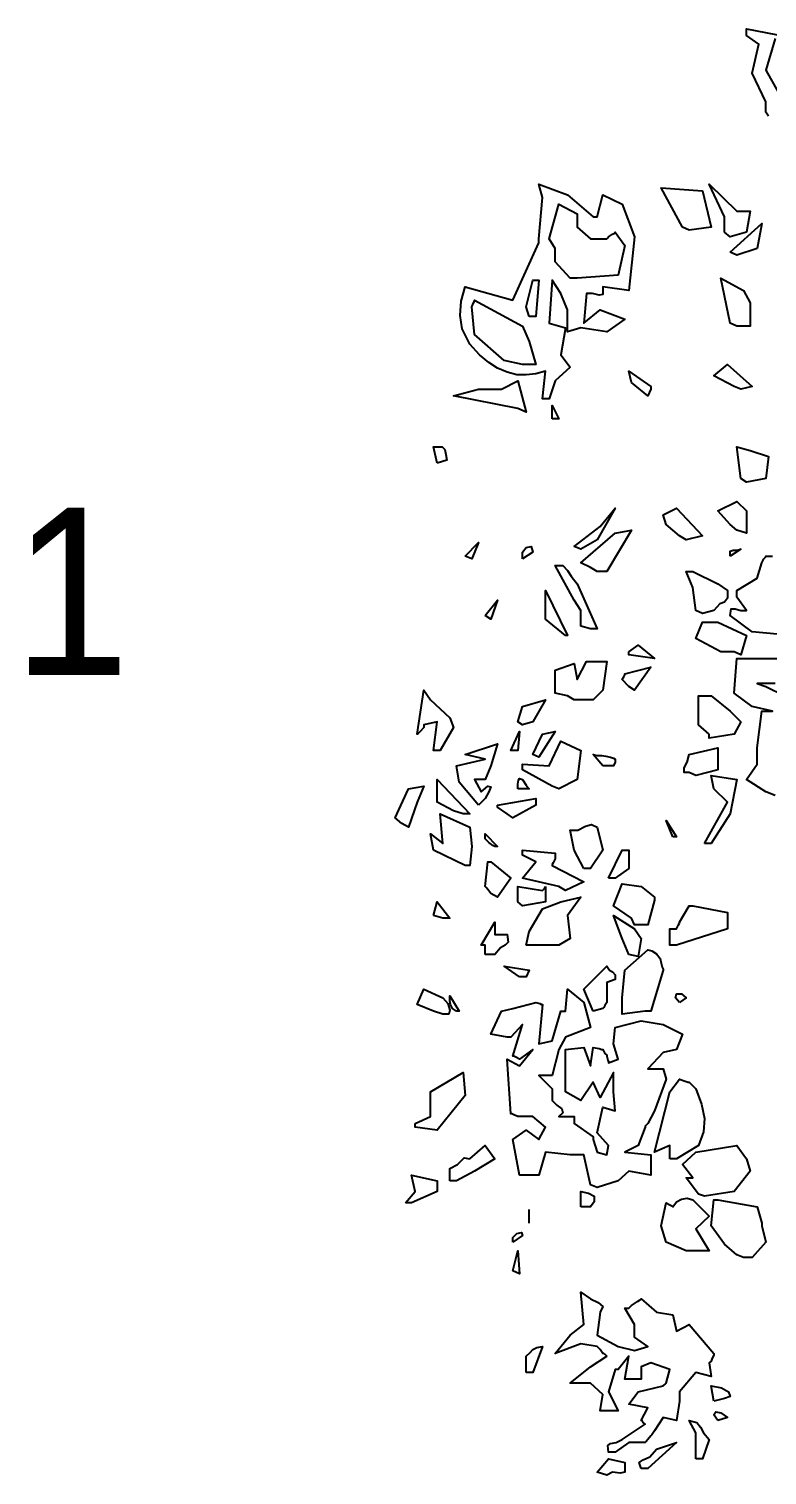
# Model space of a CAD drawing. Header units: millimetres. Extents: x 2810.5 to 2848.4, y 1624.4 to 1676.1.
# Drawn here: x 2818.531 to 2820.015, y 1660.535 to 1663.441 of the extents above; entities that cross this region are included whole.
import ezdxf

# ---------------------------------------------------------------- set-up
doc = ezdxf.new("R2010")
doc.units = ezdxf.units.MM
doc.layers.add('QUOTE_shares', color=252, linetype='Continuous', lineweight=18)
doc.layers.add('VERDE_ALBERI', color=104, linetype='Continuous')
doc.styles.get("Standard").update_dxf_attribs({"font": 'arial.ttf'})

msp = doc.modelspace()

# ---------------------------------------------------------------- linework, layer by layer
at = {"layer": 'VERDE_ALBERI', "linetype": 'ByBlock'}
for points in [[(2820.0182, 1663.2659), (2820.0125, 1663.2736), (2820.0125, 1663.2832), (2820.0125, 1663.2948), (2819.9855, 1663.3525), (2819.999, 1663.4103), (2819.974, 1663.4276), (2819.974, 1663.4354), (2819.974, 1663.4392), (2819.974, 1663.4411), (2819.974, 1663.4411), (2820.0952, 1663.418)], [(2820.0317, 1663.4219), (2820.0125, 1663.3583), (2820.0375, 1663.314)], [(2819.5561, 1663.0194), (2819.5637, 1663.1022), (2819.5561, 1663.1291), (2819.6138, 1663.108), (2819.6658, 1663.0636), (2819.6697, 1663.0636), (2819.6735, 1663.0636), (2819.6735, 1663.0636), (2819.6851, 1663.108), (2819.7236, 1663.0887), (2819.7487, 1663.0232), (2819.7371, 1662.9154), (2819.6851, 1662.9231), (2819.6851, 1662.9077), (2819.6773, 1662.9058), (2819.6639, 1662.9096), (2819.6523, 1662.9096), (2819.6466, 1662.8499), (2819.6793, 1662.8769), (2819.7294, 1662.8576), (2819.6928, 1662.8325), (2819.6408, 1662.8403), (2819.6138, 1662.8325), (2819.6138, 1662.8769), (2819.6003, 1662.9096), (2819.583, 1662.9365), (2819.5772, 1662.8499), (2819.61, 1662.8403), (2819.6003, 1662.7863), (2819.6196, 1662.7613), (2819.5888, 1662.7343), (2819.5772, 1662.6978), (2819.5637, 1662.6978), (2819.5696, 1662.7536), (2819.5502, 1662.7478), (2819.531, 1662.7459), (2819.5117, 1662.7459), (2819.4925, 1662.7517), (2819.4732, 1662.7594), (2819.4559, 1662.7709), (2819.4366, 1662.7863), (2819.4174, 1662.8075), (2819.402, 1662.8383), (2819.3981, 1662.8653), (2819.4, 1662.8942), (2819.4078, 1662.9231), (2819.5041, 1662.8961), (2819.5561, 1663.0116), (2819.5561, 1663.0155), (2819.5561, 1663.0194), (2819.5561, 1663.0194)], [(2819.8449, 1663.0425), (2819.8025, 1663.1215), (2819.8854, 1663.1157), (2819.9027, 1663.0425), (2819.8584, 1663.0367), (2819.8449, 1663.0425)], [(2819.9296, 1663.0329), (2819.9296, 1663.0636), (2819.8989, 1663.1291), (2819.9547, 1663.0752), (2819.9816, 1663.0752), (2819.974, 1663.0329), (2819.9412, 1663.0232), (2819.9296, 1663.0329)], [(2819.6967, 1663.0232), (2819.7043, 1663.029), (2819.7082, 1663.0309), (2819.7101, 1663.0329), (2819.7101, 1663.0329), (2819.7294, 1663.0059), (2819.7159, 1662.9462), (2819.6331, 1662.9404), (2819.6196, 1662.9404), (2819.5888, 1662.9731), (2819.5888, 1663.0001), (2819.5772, 1663.0194), (2819.5965, 1663.0887), (2819.6331, 1663.0695), (2819.6331, 1663.0425), (2819.6601, 1663.0194), (2819.6928, 1663.0194), (2819.6947, 1663.0213), (2819.6967, 1663.0232), (2819.6967, 1663.0232)], [(2819.9412, 1662.9924), (2820.0047, 1663.0502), (2819.9951, 1663.0001), (2819.9547, 1662.9866), (2819.9412, 1662.9924)], [(2819.9412, 1662.8499), (2819.922, 1662.9404), (2819.9681, 1662.9154), (2819.9816, 1662.8904), (2819.9816, 1662.8441), (2819.9547, 1662.8441), (2819.9412, 1662.8499), (2819.9412, 1662.8499)], [(2819.5368, 1662.8634), (2819.531, 1662.8826), (2819.5445, 1662.9365), (2819.5502, 1662.9365), (2819.5541, 1662.9365), (2819.5561, 1662.9365), (2819.5561, 1662.9365), (2819.5502, 1662.8634), (2819.5368, 1662.8634)], [(2819.5233, 1662.7671), (2819.4867, 1662.7748), (2819.427, 1662.8268), (2819.4212, 1662.8826), (2819.4251, 1662.8904), (2819.427, 1662.8942), (2819.427, 1662.8961), (2819.427, 1662.8961), (2819.5233, 1662.8441), (2819.5368, 1662.8133), (2819.5502, 1662.7671), (2819.5368, 1662.7671), (2819.5233, 1662.7671)], [(2819.9412, 1662.8499), (2819.9412, 1662.8499), (2819.9412, 1662.8499), (2819.9412, 1662.8499), (2819.9412, 1662.8499), (2819.9412, 1662.8499)], [(2819.9412, 1662.8499), (2819.9412, 1662.8499), (2819.9412, 1662.8499)], [(2819.9489, 1662.7228), (2819.9085, 1662.7439), (2819.9354, 1662.7671), (2819.9855, 1662.7228), (2819.9624, 1662.717), (2819.9489, 1662.7228)], [(2819.5137, 1662.6785), (2819.3846, 1662.7036), (2819.4347, 1662.717), (2819.481, 1662.717), (2819.5137, 1662.7343), (2819.531, 1662.6708), (2819.5137, 1662.6785)], [(2819.7814, 1662.717), (2819.7756, 1662.7036), (2819.7428, 1662.7305), (2819.7371, 1662.7536), (2819.7814, 1662.7228), (2819.7814, 1662.7189), (2819.7814, 1662.717), (2819.7814, 1662.717)], [(2819.583, 1662.6573), (2819.583, 1662.6843), (2819.5965, 1662.6573), (2819.583, 1662.6573)], [(2819.3519, 1662.5687), (2819.3442, 1662.6015), (2819.3615, 1662.6015), (2819.3673, 1662.5957), (2819.3692, 1662.5861), (2819.3711, 1662.5745), (2819.3519, 1662.5687)], [(2819.9624, 1662.5379), (2819.9547, 1662.6015), (2819.9816, 1662.5937), (2820.0182, 1662.5822), (2820.0125, 1662.5379), (2819.974, 1662.5302), (2819.9624, 1662.5379)], [(2819.6273, 1662.4011), (2819.6793, 1662.4416), (2819.7101, 1662.4782), (2819.6735, 1662.4146), (2819.6408, 1662.3954), (2819.6273, 1662.4011), (2819.6273, 1662.4011)], [(2819.8391, 1662.4224), (2819.8122, 1662.4455), (2819.8064, 1662.4647), (2819.8334, 1662.4782), (2819.8854, 1662.4224), (2819.8526, 1662.4146), (2819.8391, 1662.4224)], [(2819.9547, 1662.4339), (2819.9412, 1662.4455), (2819.9161, 1662.4725), (2819.9547, 1662.4917), (2819.974, 1662.4725), (2819.974, 1662.4281), (2819.9547, 1662.4339)], [(2819.6601, 1662.3588), (2819.6408, 1662.3684), (2819.6658, 1662.3896), (2819.7101, 1662.4281), (2819.7428, 1662.4339), (2819.6928, 1662.3511), (2819.6735, 1662.3511), (2819.6601, 1662.3588)], [(2819.4078, 1662.3819), (2819.4347, 1662.4089), (2819.4212, 1662.3761), (2819.4078, 1662.3819)], [(2819.5233, 1662.3761), (2819.5233, 1662.3896), (2819.531, 1662.3993), (2819.5406, 1662.4011), (2819.5445, 1662.3896), (2819.5233, 1662.3761)], [(2819.9412, 1662.3819), (2819.9412, 1662.3915), (2819.947, 1662.3935), (2819.9547, 1662.3935), (2819.9624, 1662.3954), (2819.9412, 1662.3819)], [(2819.6408, 1662.2413), (2819.6408, 1662.2722), (2819.6273, 1662.2933), (2819.5888, 1662.3626), (2819.6042, 1662.3626), (2819.6138, 1662.353), (2819.6216, 1662.3415), (2819.6331, 1662.326), (2819.6735, 1662.2355), (2819.6658, 1662.2355), (2819.662, 1662.2355), (2819.6601, 1662.2355), (2819.6601, 1662.2355), (2819.6408, 1662.2413)], [(2820.0645, 1662.2221), (2819.9855, 1662.2298), (2819.9412, 1662.2625), (2819.9431, 1662.276), (2819.9509, 1662.276), (2819.9624, 1662.2722), (2819.974, 1662.2722), (2819.9547, 1662.2991), (2819.9547, 1662.3068), (2819.9547, 1662.3107), (2819.9547, 1662.3126), (2819.9547, 1662.3126), (2819.9951, 1662.3376), (2820.0047, 1662.3684), (2820.0086, 1662.3761), (2820.0125, 1662.38), (2820.0125, 1662.3819), (2820.0125, 1662.3819), (2820.026, 1662.3819)], [(2819.8719, 1662.2722), (2819.8661, 1662.3184), (2819.8526, 1662.3511), (2819.8603, 1662.3511), (2819.8642, 1662.3511), (2819.8661, 1662.3511), (2819.8661, 1662.3511), (2819.9161, 1662.326), (2819.9354, 1662.3126), (2819.9354, 1662.2972), (2819.9296, 1662.2895), (2819.92, 1662.2856), (2819.9085, 1662.2722), (2819.8854, 1662.2664), (2819.8719, 1662.2722), (2819.8719, 1662.2722)], [(2819.5696, 1662.2625), (2819.5696, 1662.3126), (2819.6138, 1662.2221), (2819.61, 1662.2221), (2819.5696, 1662.2548), (2819.5696, 1662.2587), (2819.5696, 1662.2625)], [(2819.4482, 1662.2625), (2819.4732, 1662.2933), (2819.4597, 1662.2548), (2819.4482, 1662.2625)], [(2819.8719, 1662.2722), (2819.8719, 1662.2722), (2819.8719, 1662.2722), (2819.8719, 1662.2722), (2819.8719, 1662.2722), (2819.8719, 1662.2722)], [(2819.8719, 1662.2722), (2819.8719, 1662.2722), (2819.8719, 1662.2722)], [(2819.9489, 1662.1893), (2819.922, 1662.1893), (2819.8719, 1662.2163), (2819.8854, 1662.249), (2819.9161, 1662.249), (2819.974, 1662.2221), (2819.9624, 1662.1836), (2819.9489, 1662.1893)], [(2819.7371, 1662.1893), (2819.7563, 1662.2028), (2819.7891, 1662.1758), (2819.7371, 1662.1836), (2819.7371, 1662.1893)], [(2819.6138, 1662.1007), (2819.5888, 1662.1066), (2819.5888, 1662.1528), (2819.6273, 1662.1662), (2819.6331, 1662.1335), (2819.6523, 1662.1701), (2819.6928, 1662.1701), (2819.6851, 1662.1123), (2819.6658, 1662.0931), (2819.6273, 1662.0931), (2819.6138, 1662.1007)], [(2819.7371, 1662.12), (2819.7236, 1662.1335), (2819.7274, 1662.1393), (2819.7294, 1662.1431), (2819.7294, 1662.1451), (2819.7294, 1662.1451), (2819.7814, 1662.1585), (2819.7487, 1662.1123), (2819.7371, 1662.12)], [(2819.9951, 1661.9775), (2819.9951, 1661.9967), (2820.0047, 1662.0699), (2820.026, 1662.0699), (2819.9855, 1662.0796), (2819.9489, 1662.1066), (2819.9547, 1662.1758), (2820.0375, 1662.1758)], [(2820.0317, 1662.1258), (2819.9951, 1662.1258), (2820.0125, 1662.12), (2820.051, 1662.1007)], [(2819.3249, 1662.0372), (2819.3173, 1662.0295), (2819.3134, 1662.0256), (2819.3115, 1662.0237), (2819.3115, 1662.0237), (2819.3249, 1662.1123), (2819.3384, 1662.0931), (2819.377, 1662.0565), (2819.3846, 1662.0372), (2819.3577, 1661.991), (2819.3442, 1661.991), (2819.3519, 1662.0487), (2819.3249, 1662.043), (2819.3249, 1662.0391), (2819.3249, 1662.0372), (2819.3249, 1662.0372)], [(2819.8989, 1662.0237), (2819.8776, 1662.043), (2819.8776, 1662.1007), (2819.9027, 1662.1007), (2819.9412, 1662.0699), (2819.9624, 1662.0487), (2819.9489, 1662.0237), (2819.8989, 1662.016), (2819.8989, 1662.0237)], [(2819.5137, 1662.0487), (2819.5233, 1662.0796), (2819.5696, 1662.0931), (2819.5445, 1662.0487), (2819.5233, 1662.043), (2819.5137, 1662.0487), (2819.5137, 1662.0487)], [(2819.5002, 1661.991), (2819.5175, 1662.0295), (2819.5137, 1661.991), (2819.5002, 1661.991), (2819.5002, 1661.991)], [(2819.583, 1661.9197), (2819.5233, 1661.9525), (2819.5233, 1661.9582), (2819.5233, 1661.9621), (2819.5233, 1661.964), (2819.5233, 1661.964), (2819.5772, 1661.9602), (2819.6003, 1662.0102), (2819.6408, 1661.991), (2819.6331, 1661.9332), (2819.5965, 1661.914), (2819.583, 1661.9197)], [(2819.5445, 1661.9832), (2819.5637, 1662.0237), (2819.5888, 1662.0295), (2819.5561, 1661.9775), (2819.5445, 1661.9832), (2819.5445, 1661.9832)], [(2819.4347, 1661.8812), (2819.3962, 1661.9275), (2819.3904, 1661.9602), (2819.4482, 1661.9736), (2819.4078, 1661.9832), (2819.4732, 1662.0045), (2819.4597, 1661.9602), (2819.4482, 1661.9332), (2819.427, 1661.9332), (2819.4405, 1661.9081), (2819.454, 1661.9197), (2819.4597, 1661.9178), (2819.4559, 1661.9081), (2819.4482, 1661.8947), (2819.4347, 1661.8812)], [(2819.6851, 1661.9602), (2819.6658, 1661.9832), (2819.6735, 1661.9813), (2819.6832, 1661.9813), (2819.6908, 1661.9795), (2819.7005, 1661.9775), (2819.7063, 1661.9756), (2819.7101, 1661.9736), (2819.7101, 1661.9679), (2819.7063, 1661.9602), (2819.6851, 1661.9602)], [(2819.8584, 1661.9467), (2819.8488, 1661.9467), (2819.8488, 1661.9563), (2819.8545, 1661.9679), (2819.8584, 1661.9832), (2819.9161, 1661.9967), (2819.9161, 1661.9525), (2819.8719, 1661.9409), (2819.8584, 1661.9467)], [(2820.0317, 1661.9005), (2820.0125, 1661.9081), (2819.974, 1661.9332), (2819.9951, 1661.964), (2819.9951, 1661.9717), (2819.9951, 1661.9756), (2819.9951, 1661.9775)], [(2819.9951, 1661.9775), (2819.9951, 1661.9775), (2819.9951, 1661.9775), (2819.9951, 1661.9775)], [(2819.3846, 1661.8696), (2819.3519, 1661.887), (2819.3519, 1661.9332), (2819.4174, 1661.8639), (2819.4096, 1661.8639), (2819.4059, 1661.8639), (2819.4039, 1661.8639), (2819.4039, 1661.8639), (2819.3846, 1661.8696), (2819.3846, 1661.8696)], [(2819.5137, 1661.914), (2819.5137, 1661.9236), (2819.5156, 1661.9313), (2819.5175, 1661.9351), (2819.5233, 1661.9332), (2819.531, 1661.9216), (2819.5349, 1661.9159), (2819.5368, 1661.914), (2819.5368, 1661.914), (2819.5137, 1661.914)], [(2819.8892, 1661.8042), (2819.9354, 1661.887), (2819.9085, 1661.914), (2819.9027, 1661.9409), (2819.9547, 1661.9332), (2819.9412, 1661.8639), (2819.9027, 1661.8042), (2819.8892, 1661.8042)], [(2819.2807, 1661.8446), (2819.2672, 1661.8561), (2819.2941, 1661.914), (2819.3249, 1661.9197), (2819.3115, 1661.887), (2819.2941, 1661.8369), (2819.2807, 1661.8446)], [(2819.4732, 1661.8812), (2819.5502, 1661.8947), (2819.5502, 1661.887), (2819.5502, 1661.8831), (2819.5502, 1661.8812), (2819.5502, 1661.8812), (2819.5041, 1661.8561), (2819.4925, 1661.8639), (2819.4732, 1661.8774), (2819.4732, 1661.8793), (2819.4732, 1661.8812), (2819.4732, 1661.8812)], [(2819.4078, 1661.7599), (2819.3442, 1661.7907), (2819.3384, 1661.8234), (2819.3635, 1661.8042), (2819.3577, 1661.8639), (2819.4174, 1661.8369), (2819.4212, 1661.7984), (2819.4174, 1661.7599), (2819.4078, 1661.7599)], [(2819.3846, 1661.8696), (2819.3846, 1661.8696), (2819.3846, 1661.8696), (2819.3846, 1661.8696), (2819.3846, 1661.8696), (2819.3846, 1661.8696)], [(2819.3846, 1661.8696), (2819.3846, 1661.8696), (2819.3846, 1661.8696)], [(2819.6466, 1661.7541), (2819.6273, 1661.7907), (2819.6196, 1661.8311), (2819.635, 1661.8311), (2819.6504, 1661.8389), (2819.662, 1661.8427), (2819.6735, 1661.8369), (2819.6851, 1661.7907), (2819.6601, 1661.7541), (2819.6466, 1661.7541)], [(2819.8257, 1661.8176), (2819.8122, 1661.8504), (2819.8334, 1661.8176), (2819.8257, 1661.8176)], [(2819.4675, 1661.7984), (2819.4636, 1661.8003), (2819.4559, 1661.8061), (2819.4482, 1661.8138), (2819.4482, 1661.8234), (2819.4732, 1661.7984), (2819.4675, 1661.7984)], [(2819.5965, 1661.7176), (2819.5233, 1661.7349), (2819.5502, 1661.7676), (2819.5233, 1661.781), (2819.5233, 1661.7869), (2819.5233, 1661.7888), (2819.5233, 1661.7907), (2819.5233, 1661.7907), (2819.5888, 1661.7849), (2819.5888, 1661.7791), (2819.5888, 1661.7753), (2819.5888, 1661.7734), (2819.5888, 1661.7734), (2819.5849, 1661.7656), (2819.583, 1661.7618), (2819.583, 1661.7599), (2819.583, 1661.7599), (2819.6466, 1661.7271), (2819.61, 1661.7099), (2819.5965, 1661.7176)], [(2819.6967, 1661.7349), (2819.7236, 1661.7907), (2819.7313, 1661.7907), (2819.7352, 1661.7907), (2819.7371, 1661.7907), (2819.7371, 1661.7907), (2819.7371, 1661.7541), (2819.7101, 1661.7349), (2819.6967, 1661.7349)], [(2819.4597, 1661.7041), (2819.454, 1661.7118), (2819.4501, 1661.7156), (2819.4482, 1661.7176), (2819.4482, 1661.7176), (2819.454, 1661.7676), (2819.4578, 1661.7676), (2819.4597, 1661.7676), (2819.4597, 1661.7676), (2819.5002, 1661.7349), (2819.4732, 1661.6964), (2819.4597, 1661.7041), (2819.4597, 1661.7041)], [(2819.5696, 1661.7176), (2819.5696, 1661.6868), (2819.5233, 1661.6791), (2819.5137, 1661.6868), (2819.5137, 1661.7176), (2819.5637, 1661.7099), (2819.5676, 1661.7137), (2819.5696, 1661.7176), (2819.5696, 1661.7176)], [(2819.7891, 1661.6906), (2819.7756, 1661.6405), (2819.7718, 1661.6405), (2819.7698, 1661.6405), (2819.7487, 1661.6405), (2819.7428, 1661.654), (2819.7063, 1661.6791), (2819.7236, 1661.7234), (2819.7621, 1661.7176), (2819.7891, 1661.6964), (2819.7891, 1661.6926), (2819.7891, 1661.6906), (2819.7891, 1661.6906)], [(2819.4597, 1661.7041), (2819.4597, 1661.7041), (2819.4597, 1661.7041), (2819.4597, 1661.7041), (2819.4597, 1661.7041), (2819.4597, 1661.7041)], [(2819.531, 1661.6001), (2819.5368, 1661.6271), (2819.5637, 1661.6733), (2819.6003, 1661.6868), (2819.6408, 1661.6964), (2819.6138, 1661.6598), (2819.6196, 1661.6136), (2819.5965, 1661.6001), (2819.5445, 1661.6001), (2819.531, 1661.6001)], [(2819.3442, 1661.6598), (2819.3519, 1661.6868), (2819.377, 1661.654), (2819.3692, 1661.654), (2819.3654, 1661.654), (2819.3635, 1661.654), (2819.3635, 1661.654), (2819.3442, 1661.6598)], [(2819.7371, 1661.5809), (2819.7236, 1661.6136), (2819.7063, 1661.6598), (2819.7487, 1661.6329), (2819.7621, 1661.6136), (2819.7563, 1661.577), (2819.7371, 1661.5809)], [(2819.8661, 1661.6791), (2819.9354, 1661.6656), (2819.9354, 1661.6329), (2819.8334, 1661.6001), (2819.8199, 1661.6001), (2819.8199, 1661.6329), (2819.8276, 1661.6329), (2819.8314, 1661.6329), (2819.8334, 1661.6329), (2819.8334, 1661.6329), (2819.8372, 1661.6405), (2819.8391, 1661.6444), (2819.8391, 1661.6464), (2819.8391, 1661.6464), (2819.8584, 1661.6791), (2819.8623, 1661.6791), (2819.8661, 1661.6791), (2819.8661, 1661.6791)], [(2819.4482, 1661.5809), (2819.4482, 1661.6001), (2819.4444, 1661.6001), (2819.4424, 1661.6001), (2819.4405, 1661.6001), (2819.4405, 1661.6001), (2819.4675, 1661.6464), (2819.4675, 1661.6213), (2819.4925, 1661.6213), (2819.4945, 1661.6059), (2819.4886, 1661.6001), (2819.479, 1661.5944), (2819.4675, 1661.5809), (2819.4482, 1661.5809)], [(2819.7698, 1661.6405), (2819.7698, 1661.6405), (2819.7698, 1661.6405), (2819.7698, 1661.6405), (2819.7698, 1661.6405)], [(2819.7236, 1661.4673), (2819.7236, 1661.4942), (2819.7294, 1661.55), (2819.7756, 1661.5905), (2819.7833, 1661.5885), (2819.7929, 1661.5828), (2819.8006, 1661.5731), (2819.8025, 1661.5635), (2819.8045, 1661.5558), (2819.8064, 1661.552), (2819.8064, 1661.55), (2819.8064, 1661.55), (2819.7814, 1661.4673), (2819.7756, 1661.4673), (2819.7718, 1661.4673), (2819.7698, 1661.4673), (2819.7698, 1661.4673), (2819.7236, 1661.4614), (2819.7236, 1661.4673)], [(2819.5175, 1661.5365), (2819.4867, 1661.5578), (2819.5368, 1661.55), (2819.531, 1661.5365), (2819.5175, 1661.5365)], [(2819.6658, 1661.4673), (2819.6466, 1661.5115), (2819.6928, 1661.5578), (2819.6986, 1661.55), (2819.7043, 1661.5462), (2819.7101, 1661.5404), (2819.7101, 1661.5308), (2819.6928, 1661.525), (2819.6928, 1661.4845), (2819.6889, 1661.4788), (2819.687, 1661.4749), (2819.6851, 1661.473), (2819.6851, 1661.473), (2819.6658, 1661.4673)], [(2819.3442, 1661.4673), (2819.3115, 1661.4807), (2819.3249, 1661.5115), (2819.3635, 1661.4942), (2819.3731, 1661.4826), (2819.377, 1661.4692), (2819.375, 1661.4614), (2819.3635, 1661.4614), (2819.3442, 1661.4673)], [(2819.3904, 1661.4673), (2819.3827, 1661.473), (2819.3789, 1661.4807), (2819.377, 1661.4884), (2819.377, 1661.498), (2819.3962, 1661.4673), (2819.3904, 1661.4673)], [(2819.6601, 1661.1186), (2819.6466, 1661.1784), (2819.6196, 1661.1784), (2819.5696, 1661.1841), (2819.5561, 1661.1379), (2819.5175, 1661.1379), (2819.5041, 1661.2092), (2819.531, 1661.2285), (2819.5561, 1661.2092), (2819.5696, 1661.2342), (2819.5445, 1661.2554), (2819.5137, 1661.2554), (2819.506, 1661.2592), (2819.5021, 1661.2612), (2819.5002, 1661.2612), (2819.5002, 1661.2612), (2819.4925, 1661.3709), (2819.5175, 1661.3574), (2819.5445, 1661.3902), (2819.5175, 1661.3709), (2819.5098, 1661.3748), (2819.506, 1661.3767), (2819.5041, 1661.3767), (2819.5041, 1661.3767), (2819.5233, 1661.4403), (2819.5002, 1661.4152), (2819.4963, 1661.4152), (2819.4945, 1661.4152), (2819.4925, 1661.4152), (2819.4925, 1661.4152), (2819.4597, 1661.421), (2819.481, 1661.4673), (2819.5041, 1661.473), (2819.5502, 1661.4845), (2819.558, 1661.4826), (2819.5618, 1661.4807), (2819.5637, 1661.4807), (2819.5637, 1661.4807), (2819.5561, 1661.4018), (2819.583, 1661.4075), (2819.6003, 1661.4673), (2819.6061, 1661.4673), (2819.6081, 1661.4673), (2819.61, 1661.4673), (2819.61, 1661.4673), (2819.6138, 1661.5115), (2819.6466, 1661.4845), (2819.6601, 1661.4345), (2819.61, 1661.4152), (2819.5965, 1661.3902), (2819.583, 1661.3382), (2819.5561, 1661.3382), (2819.583, 1661.3112), (2819.583, 1661.2881), (2819.5926, 1661.2785), (2819.6022, 1661.2708), (2819.6042, 1661.2631), (2819.5965, 1661.2554), (2819.6273, 1661.2554), (2819.6273, 1661.2477), (2819.6273, 1661.2438), (2819.6273, 1661.2419), (2819.6273, 1661.2419), (2819.6658, 1661.215), (2819.6658, 1661.2111), (2819.6658, 1661.2092), (2819.6658, 1661.2092), (2819.6735, 1661.1841), (2819.6928, 1661.1784), (2819.6967, 1661.1976), (2819.6735, 1661.2226), (2819.6851, 1661.2747), (2819.7101, 1661.267), (2819.7063, 1661.3055), (2819.7063, 1661.344), (2819.6793, 1661.2939), (2819.6658, 1661.3247), (2819.6408, 1661.2881), (2819.61, 1661.3055), (2819.61, 1661.3902), (2819.6466, 1661.3941), (2819.6601, 1661.3574), (2819.6658, 1661.3941), (2819.6773, 1661.3922), (2819.6832, 1661.3902), (2819.6851, 1661.3902), (2819.6851, 1661.3902), (2819.6889, 1661.3825), (2819.6928, 1661.3787), (2819.6928, 1661.3767), (2819.6928, 1661.3767), (2819.6947, 1661.369), (2819.6967, 1661.3652), (2819.6967, 1661.3632), (2819.6967, 1661.3632), (2819.7159, 1661.3709), (2819.7063, 1661.4018), (2819.7101, 1661.4345), (2819.7621, 1661.4479), (2819.8064, 1661.4403), (2819.8449, 1661.421), (2819.8334, 1661.3902), (2819.8064, 1661.3844), (2819.7756, 1661.3517), (2819.8064, 1661.3517), (2819.8122, 1661.3305), (2819.7891, 1661.267), (2819.7756, 1661.2419), (2819.7718, 1661.2381), (2819.7698, 1661.2361), (2819.7698, 1661.2342), (2819.7698, 1661.2342), (2819.7563, 1661.1976), (2819.7294, 1661.1841), (2819.7814, 1661.1784), (2819.7814, 1661.1379), (2819.7371, 1661.1456), (2819.7159, 1661.1264), (2819.6735, 1661.1129), (2819.6601, 1661.1186), (2819.6601, 1661.1186)], [(2819.8391, 1661.4845), (2819.8314, 1661.4942), (2819.8334, 1661.5019), (2819.843, 1661.5019), (2819.8526, 1661.4942), (2819.8391, 1661.4845)], [(2819.3076, 1661.2419), (2819.3384, 1661.2554), (2819.3384, 1661.3055), (2819.4039, 1661.344), (2819.4078, 1661.2977), (2819.3519, 1661.2285), (2819.3076, 1661.2342), (2819.3076, 1661.2419)], [(2819.8199, 1661.1706), (2819.8199, 1661.1976), (2819.7891, 1661.1841), (2819.8199, 1661.3055), (2819.8391, 1661.3305), (2819.8507, 1661.3267), (2819.8565, 1661.3247), (2819.8584, 1661.3247), (2819.8584, 1661.3247), (2819.8661, 1661.317), (2819.8699, 1661.3132), (2819.8719, 1661.3112), (2819.8719, 1661.3112), (2819.8834, 1661.2804), (2819.8892, 1661.2516), (2819.8873, 1661.2246), (2819.8776, 1661.1976), (2819.8334, 1661.1706), (2819.8199, 1661.1706)], [(2819.377, 1661.1264), (2819.377, 1661.1514), (2819.3924, 1661.1591), (2819.4, 1661.1668), (2819.4059, 1661.1726), (2819.4174, 1661.1706), (2819.4482, 1661.1976), (2819.4675, 1661.1706), (2819.427, 1661.1456), (2819.3904, 1661.1264), (2819.377, 1661.1264)], [(2819.8776, 1661.0994), (2819.8526, 1661.1321), (2819.8603, 1661.1321), (2819.8642, 1661.1321), (2819.8661, 1661.1321), (2819.8661, 1661.1321), (2819.8449, 1661.1591), (2819.8719, 1661.1841), (2819.9547, 1661.1976), (2819.974, 1661.1706), (2819.9816, 1661.1456), (2819.9489, 1661.1051), (2819.8892, 1661.0955), (2819.8776, 1661.0994)], [(2819.2884, 1661.0821), (2819.3076, 1661.1051), (2819.2999, 1661.1379), (2819.3519, 1661.1264), (2819.3519, 1661.1148), (2819.3519, 1661.1071), (2819.3519, 1661.1051), (2819.3519, 1661.1051), (2819.2999, 1661.0821), (2819.2884, 1661.0821)], [(2819.6601, 1661.1186), (2819.6601, 1661.1186), (2819.6601, 1661.1186), (2819.6601, 1661.1186), (2819.6601, 1661.1186), (2819.6601, 1661.1186)], [(2819.6408, 1661.0744), (2819.6408, 1661.1051), (2819.6562, 1661.1014), (2819.6677, 1661.0955), (2819.6677, 1661.084), (2819.6601, 1661.0744), (2819.6408, 1661.0744)], [(2819.8526, 1660.9858), (2819.8122, 1661.0031), (2819.8025, 1661.0359), (2819.8122, 1661.0821), (2819.8199, 1661.0782), (2819.8238, 1661.0763), (2819.8257, 1661.0744), (2819.8257, 1661.0744), (2819.8334, 1661.084), (2819.843, 1661.0898), (2819.8545, 1661.0917), (2819.8661, 1661.0879), (2819.8989, 1661.0551), (2819.8719, 1661.03), (2819.8989, 1660.9858), (2819.8661, 1660.9858), (2819.8526, 1660.9858)], [(2819.9161, 1661.0879), (2819.9951, 1661.0744), (2820.0047, 1661.0416), (2820.0047, 1661.0378), (2820.0047, 1661.0359), (2820.0047, 1661.0359), (2820.0125, 1661.0031), (2819.9855, 1660.9723), (2819.9681, 1660.9723), (2819.9547, 1660.978), (2819.9296, 1660.9993), (2819.9027, 1661.0359), (2819.9085, 1661.0879), (2819.9123, 1661.0879), (2819.9161, 1661.0879), (2819.9161, 1661.0879)], [(2819.5368, 1661.0416), (2819.5368, 1661.0686)], [(2819.5041, 1661.0031), (2819.5041, 1661.0128), (2819.5117, 1661.0204), (2819.5214, 1661.0224), (2819.5233, 1661.0166), (2819.5041, 1661.0031)], [(2819.5041, 1660.9453), (2819.5137, 1660.9858), (2819.5175, 1660.9395), (2819.5041, 1660.9453), (2819.5041, 1660.9453)], [(2819.8122, 1660.72), (2819.8199, 1660.747), (2819.7814, 1660.7604), (2819.7621, 1660.7527), (2819.7621, 1660.7277), (2819.7294, 1660.7277), (2819.7371, 1660.7739), (2819.7159, 1660.747), (2819.712, 1660.747), (2819.7101, 1660.747), (2819.7101, 1660.747), (2819.6967, 1660.7027), (2819.7159, 1660.6642), (2819.6793, 1660.6642), (2819.6851, 1660.6969), (2819.6601, 1660.72), (2819.6196, 1660.72), (2819.6601, 1660.7527), (2819.6928, 1660.7739), (2819.6889, 1660.7778), (2819.687, 1660.7797), (2819.6851, 1660.7797), (2819.6851, 1660.7797), (2819.6793, 1660.7874), (2819.6754, 1660.7913), (2819.6735, 1660.7932), (2819.6735, 1660.7932), (2819.6408, 1660.7989), (2819.5888, 1660.7797), (2819.6196, 1660.8163), (2819.6466, 1660.8375), (2819.6408, 1660.9029), (2819.6601, 1660.8895), (2819.6754, 1660.8818), (2819.6851, 1660.8741), (2819.6793, 1660.8625), (2819.6735, 1660.8163), (2819.7159, 1660.7932), (2819.7487, 1660.7855), (2819.7756, 1660.7932), (2819.7487, 1660.8124), (2819.7487, 1660.8375), (2819.7294, 1660.8702), (2819.7332, 1660.8702), (2819.7371, 1660.8702), (2819.7371, 1660.8702), (2819.7409, 1660.8741), (2819.7428, 1660.876), (2819.7428, 1660.876), (2819.7544, 1660.8837), (2819.7602, 1660.8875), (2819.7621, 1660.8895), (2819.7621, 1660.8895), (2819.7929, 1660.8625), (2819.8257, 1660.8568), (2819.8334, 1660.824), (2819.8584, 1660.8375), (2819.9085, 1660.7797), (2819.9085, 1660.7758), (2819.9046, 1660.7701), (2819.9027, 1660.7643), (2819.8989, 1660.7604), (2819.9027, 1660.7335), (2819.8719, 1660.7412), (2819.8391, 1660.7027), (2819.8391, 1660.6834), (2819.8334, 1660.6449), (2819.8064, 1660.6507), (2819.7891, 1660.6237), (2819.7852, 1660.618), (2819.7833, 1660.616), (2819.7814, 1660.6141), (2819.7814, 1660.6141), (2819.7756, 1660.6064), (2819.7718, 1660.6025), (2819.7698, 1660.6006), (2819.7698, 1660.6006), (2819.7371, 1660.6006), (2819.7101, 1660.5814), (2819.6967, 1660.5814), (2819.6947, 1660.5948), (2819.7005, 1660.5987), (2819.712, 1660.6006), (2819.7236, 1660.6064), (2819.7698, 1660.6372), (2819.7659, 1660.6411), (2819.764, 1660.6449), (2819.7621, 1660.6449), (2819.7621, 1660.6449), (2819.7756, 1660.67), (2819.7371, 1660.6776), (2819.7563, 1660.7027), (2819.8064, 1660.7142), (2819.8103, 1660.7181), (2819.8122, 1660.72), (2819.8122, 1660.72)], [(2819.531, 1660.7412), (2819.531, 1660.7739), (2819.5387, 1660.7817), (2819.5445, 1660.7874), (2819.5522, 1660.7913), (2819.5637, 1660.7932), (2819.5445, 1660.7412), (2819.531, 1660.7412)], [(2819.7101, 1660.747), (2819.7101, 1660.747), (2819.7101, 1660.747), (2819.7101, 1660.747)], [(2819.9085, 1660.6834), (2819.9027, 1660.7142), (2819.9239, 1660.7104), (2819.9374, 1660.7027), (2819.9412, 1660.6931), (2819.9296, 1660.6892), (2819.9085, 1660.6834)], [(2819.8719, 1660.5679), (2819.8719, 1660.6199), (2819.8584, 1660.6449), (2819.8738, 1660.6411), (2819.8815, 1660.6315), (2819.8873, 1660.6199), (2819.8989, 1660.6064), (2819.8854, 1660.5679), (2819.8719, 1660.5679)], [(2819.9161, 1660.6449), (2819.9085, 1660.6565), (2819.9123, 1660.6622), (2819.922, 1660.6603), (2819.9354, 1660.6507), (2819.9161, 1660.6449)], [(2819.7621, 1660.5486), (2819.7583, 1660.5601), (2819.7659, 1660.566), (2819.7794, 1660.5717), (2819.7929, 1660.5871), (2819.8334, 1660.6006), (2819.7756, 1660.5486), (2819.7621, 1660.5486)], [(2819.6735, 1660.5409), (2819.6967, 1660.5679), (2819.7294, 1660.5601), (2819.7294, 1660.5409), (2819.7197, 1660.539), (2819.7043, 1660.5409), (2819.6928, 1660.5351), (2819.6735, 1660.5409), (2819.6735, 1660.5409)]]:
    msp.add_lwpolyline(points, dxfattribs=at)

# ---------------------------------------------------------------- texts
at = {"layer": 'QUOTE_shares', "insert": (2818.0969, 1662.4788), "char_height": 0.336, "attachment_point": 1}
msp.add_mtext_dynamic_manual_height_columns('\\pi0.40161;{\\W0.9;1}', width=0.9146, gutter_width=12.5, heights=[0], dxfattribs=at)

doc.saveas('drawing.dxf')
